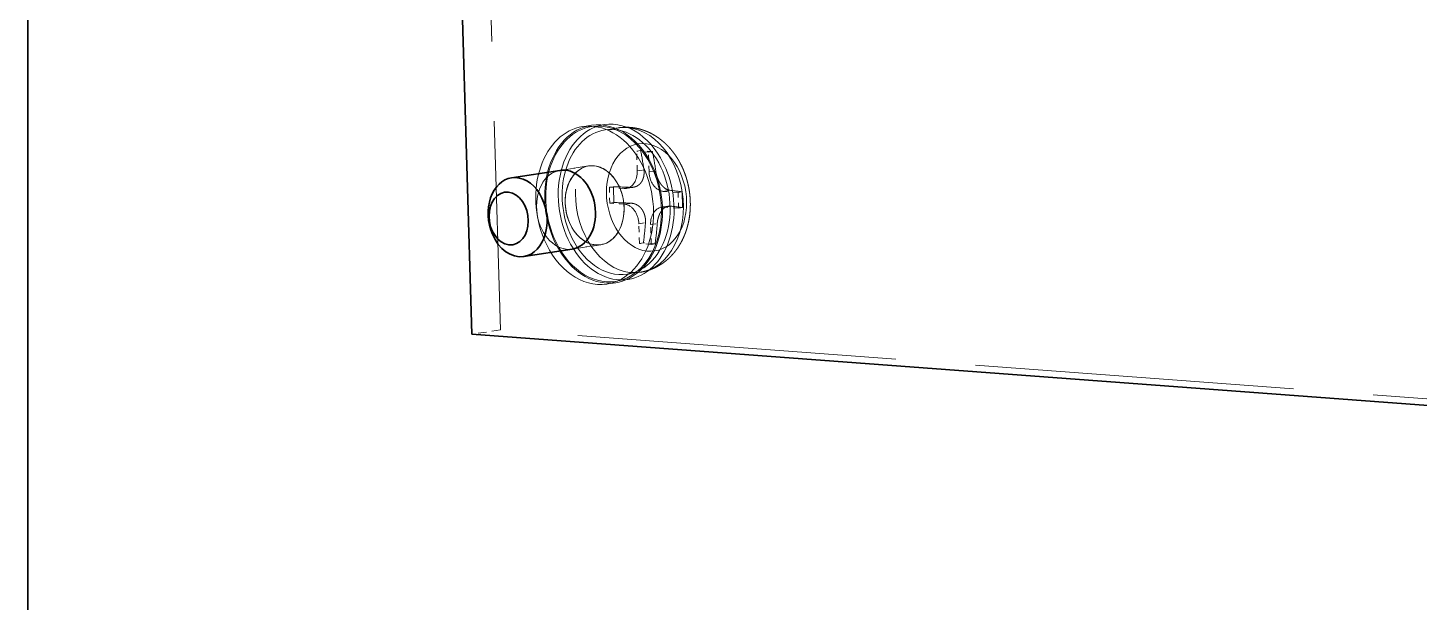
# Model space of a CAD drawing. Extents: x 23 to 417, y 3 to 294.
# Drawn here: x 319.02 to 345.19, y 105.24 to 116.06 of the extents above; entities that cross this region are included whole.
import ezdxf

# ---------------------------------------------------------------- set-up
doc = ezdxf.new("R2010")
doc.units = 0
doc.linetypes.add('DASHED', pattern=[15, 12, -3])
doc.layers.get('0').update_dxf_attribs({"lineweight": 13})

# ---------------------------------------------------------------- blocks, each defined once
blk = doc.blocks.new('BLOCK3535')
at = {"color": 7, "lineweight": 35}
for p, q in [((-52.68859386264842, 53.72908385514478), (-49.79248768413561, -44.09180151407091)), ((69.79528294604904, -52.99696835529151), (-49.79248768412033, -44.09180151424972))]:
    blk.add_line(p, q, dxfattribs=at)
at = {"color": 7, "linetype": 'DASHED', "lineweight": 13}
for p, q in [((-51.61028168496146, 53.89474278528961), (-48.71417550644865, -43.92614258392608)), ((70.873595123736, -52.83130942514668), (-48.71417550643338, -43.92614258410489))]:
    blk.add_line(p, q, dxfattribs=at)
at = {"color": 7, "linetype": 'DASHED', "lineweight": 13, "ltscale": 0.008523147600781423}
for p, q in [((-45.28899888024206, -36.21852037695096), (-45.62597143576924, -36.27028879262122)), ((-44.37746680339842, -42.1488752643464), (-44.7144393589256, -42.20064368001667))]:
    blk.add_line(p, q, dxfattribs=at)
at = {"color": 7, "linetype": 'DASHED', "lineweight": 13, "ltscale": 0.01193261119663645}
for p, q in [((-44.80963493758647, -36.19545111592247), (-45.28140460266587, -36.2679281403028)), ((-43.91329141589523, -42.02699047661423), (-44.38506108097462, -42.09946750099456))]:
    blk.add_line(p, q, dxfattribs=at)
at = {"color": 7, "linetype": 'DASHED', "lineweight": 13, "ltscale": 0.01259953045010067}
blk.add_line((-44.28111161835665, -36.31661367350907), (-44.77924871196086, -36.39314147287877), dxfattribs=at)
at = {"color": 7, "linetype": 'DASHED', "lineweight": 13, "ltscale": 0.003768777890188778}
blk.add_line((-43.58975998116422, -37.19631504845415), (-43.44075696298877, -37.17342401458654), dxfattribs=at)
at = {"color": 7, "linetype": 'DASHED', "lineweight": 13, "ltscale": 0.0111031555086723}
for p, q in [((-43.14686002887046, -37.22929582858143), (-43.58975998116422, -37.19631504845415)), ((-43.04395270273166, -40.70516485181086), (-43.48685265502542, -40.67218407168359))]:
    blk.add_line(p, q, dxfattribs=at)
at = {"color": 7, "linetype": 'DASHED', "lineweight": 13, "ltscale": 0.01862888591668135}
for p, q in [((-43.56770841127734, -37.94114412486047), (-43.58975998116422, -37.19631504845415)), ((-43.12480845898358, -37.97412490498775), (-43.14686002887046, -37.22929582858143))]:
    blk.add_line(p, q, dxfattribs=at)
at = {"color": 7, "linetype": 'DASHED', "lineweight": 13, "ltscale": 0.01110315550867023}
for p, q in [((-42.9978570106951, -37.20640479471383), (-43.44075696298877, -37.17342401458653)), ((-42.8949496845563, -40.68227381794327), (-43.33784963684997, -40.64929303781597))]:
    blk.add_line(p, q, dxfattribs=at)
at = {"color": 7, "linetype": 'DASHED', "lineweight": 13, "ltscale": 0.003768777890186671}
blk.add_line((-43.14686002887046, -37.22929582858144), (-42.9978570106951, -37.20640479471383), dxfattribs=at)
at = {"color": 7, "lineweight": 35, "ltscale": 0.04602479248868467}
for p, q in [((-46.47640059424498, -37.91853644461487), (-48.29604430675073, -38.19808464679235)), ((-46.02063455582315, -40.88371388831258), (-47.8402782683289, -41.16326209049006))]:
    blk.add_line(p, q, dxfattribs=at)
at = {"color": 7, "linetype": 'DASHED', "lineweight": 13, "ltscale": 0.0272740723224918}
blk.add_line((-45.39808841655834, -37.75287751447009), (-46.47640059424498, -37.91853644461487), dxfattribs=at)
at = {"color": 7, "linetype": 'DASHED', "lineweight": 13, "ltscale": 0.02727407232249974}
blk.add_line((-46.47616544862886, -37.91850032097446), (-45.39785327094191, -37.75284139082962), dxfattribs=at)
at = {"color": 7, "linetype": 'DASHED', "lineweight": 13, "ltscale": 0.006336406447305582}
blk.add_line((-43.56770841127734, -37.94114412486046), (-43.31719121112798, -37.90265767147677), dxfattribs=at)
at = {"color": 7, "linetype": 'DASHED', "lineweight": 13, "ltscale": 0.006336397671917652}
blk.add_line((-43.12479959955255, -37.97412560102892), (-42.87428274634836, -37.93563920094572), dxfattribs=at)
at = {"color": 7, "linetype": 'DASHED', "lineweight": 13, "ltscale": 0.003768712560327141}
blk.add_line((-44.61753086186887, -38.55662261543855), (-44.4685304265855, -38.53373197837545), dxfattribs=at)
at = {"color": 7, "linetype": 'DASHED', "lineweight": 13, "ltscale": 0.01387977715581668}
for p, q in [((-44.06387270267641, -38.59785106425511), (-44.61753086186887, -38.55662261543856)), ((-42.0338223134821, -38.74901984444254), (-42.58748047267457, -38.70779139562599)), ((-44.04623218181922, -39.19368949774436), (-44.59989034101169, -39.1524610489278))]:
    blk.add_line(p, q, dxfattribs=at)
at = {"color": 7, "linetype": 'DASHED', "lineweight": 13, "ltscale": 0.01490248777048304}
for p, q in [((-44.59989034101169, -39.1524610489278), (-44.61753086186887, -38.55662261543855)), ((-42.01618179262492, -39.34485827793179), (-42.0338223134821, -38.74901984444254))]:
    blk.add_line(p, q, dxfattribs=at)
at = {"color": 7, "linetype": 'DASHED', "lineweight": 13, "ltscale": 0.006336407186093404}
for p, q in [((-44.06387270267641, -38.59785106425511), (-43.81335547331821, -38.55936460638412)), ((-42.58748047267457, -38.70779139562598), (-42.33696324331638, -38.66930493775499))]:
    blk.add_line(p, q, dxfattribs=at)
at = {"color": 7, "linetype": 'DASHED', "lineweight": 13, "ltscale": 0.006601186896492466}
blk.add_line((-43.71723327209965, -38.55446125404281), (-43.97821887584224, -38.59455594380331), dxfattribs=at)
at = {"color": 7, "linetype": 'DASHED', "lineweight": 13, "ltscale": 0.003768712560329652}
blk.add_line((-42.0338223134821, -38.74901984444254), (-41.88482187819864, -38.72612920737943), dxfattribs=at)
at = {"color": 7, "linetype": 'DASHED', "lineweight": 13, "ltscale": 0.003768711805103987}
for p, q in [((-44.59989034101169, -39.1524610489278), (-44.45088993558694, -39.12957041645182)), ((-42.01618179262492, -39.34485827793179), (-41.86718138720018, -39.32196764545581))]:
    blk.add_line(p, q, dxfattribs=at)
at = {"color": 7, "linetype": 'DASHED', "lineweight": 13, "ltscale": 0.00633640644730523}
for p, q in [((-44.04623218181922, -39.19368949774436), (-43.79571498166987, -39.15520304436068)), ((-43.06600427261854, -39.96033577540456), (-42.8154870724692, -39.92184932202088))]:
    blk.add_line(p, q, dxfattribs=at)
at = {"color": 7, "linetype": 'DASHED', "lineweight": 13, "ltscale": 0.006596900087877939}
blk.add_line((-42.39467768934308, -39.26685529753898), (-42.6554938080986, -39.30692395646862), dxfattribs=at)
at = {"color": 7, "linetype": 'DASHED', "lineweight": 13, "ltscale": 0.01387977715581704}
blk.add_line((-42.01618179262492, -39.34485827793179), (-42.5698399518174, -39.30362982911524), dxfattribs=at)
at = {"color": 7, "linetype": 'DASHED', "lineweight": 13, "ltscale": 0.006336397581652722}
blk.add_line((-42.56983959899227, -39.30364174638047), (-42.31932274935681, -39.26515534684552), dxfattribs=at)
at = {"color": 7, "linetype": 'DASHED', "lineweight": 13, "ltscale": 0.006336397611741385}
blk.add_line((-43.5089130836249, -39.92735432350227), (-43.25839623279985, -39.88886792378457), dxfattribs=at)
at = {"color": 7, "linetype": 'DASHED', "lineweight": 13, "ltscale": 0.018628885916681}
for p, q in [((-43.48685265502542, -40.67218407168358), (-43.5089042249123, -39.92735499527728)), ((-43.04395270273166, -40.70516485181086), (-43.06600427261854, -39.96033577540456))]:
    blk.add_line(p, q, dxfattribs=at)
at = {"color": 7, "linetype": 'DASHED', "lineweight": 13, "ltscale": 0.02727407232250004}
blk.add_line((-46.0208697014386, -40.88375001193614), (-44.94255752375163, -40.71809108179131), dxfattribs=at)
at = {"color": 7, "linetype": 'DASHED', "lineweight": 13, "ltscale": 0.02727407232249145}
blk.add_line((-44.94232237813652, -40.7180549581678), (-46.02063455582315, -40.88371388831258), dxfattribs=at)
at = {"color": 7, "linetype": 'DASHED', "lineweight": 13, "ltscale": 0.003768777890186617}
for p, q in [((-43.48685265502542, -40.67218407168358), (-43.33784963685005, -40.64929303781599)), ((-43.04395270273166, -40.70516485181086), (-42.89494968455629, -40.68227381794326))]:
    blk.add_line(p, q, dxfattribs=at)
at = {"color": 7, "linetype": 'DASHED', "lineweight": 13, "ltscale": 0.01259953045010102}
blk.add_line((-43.44554054791661, -41.75277232028823), (-43.94367764152084, -41.82930011965793), dxfattribs=at)
at = {"color": 7, "linetype": 'DASHED', "lineweight": 13, "ltscale": 0.02727407232249969}
blk.add_line((-48.71417550643338, -43.92614258410489), (-49.79248768412033, -44.09180151424972), dxfattribs=at)
at = {"color": 7, "linetype": 'DASHED', "lineweight": 13}
for centre, radius, start, end in [((-52.63778602661905, -39.10644954642331), 9.397992184879152, 7.359238943131908, 11.86962038298724), ((-52.19488607419604, -39.13943032653018), 9.397992184748418, 7.359238943109451, 11.86962038302757), ((-45.65491867166347, -77.27746583450458), 38.76188341661481, 87.27687214964757, 88.24606979238895), ((-54.33621085091374, -39.12392057029239), 9.885318607862729, 359.9672532326104, 3.422798282752375), ((-43.78953044384227, -38.07901290907323), 0.4809219894489793, 267.1603453067626, 278.6462211342052), ((-42.27519080536518, -38.25483546741755), 0.4195591893536193, 229.5187684591922, 261.5226912622521), ((-43.73173094883477, -51.61047770244863), 13.01608181834343, 81.842497100872, 83.84854718142887), ((-51.75250230252614, -39.31631779929677), 9.885318607861915, 359.9672532326126, 3.422798282754882), ((-45.63727816376731, -77.87330403954275), 38.76188318316929, 87.27687215727875, 88.24606980681136), ((-43.82176589755368, -39.65232060354229), 0.4978798710219919, 55.28588651427666, 87.00015909090152), ((-42.35052319375613, -39.55217254523131), 0.2887102601887864, 83.79597544123098, 98.79706846046864), ((-43.71409044544673, -52.20631600258776), 13.01608168003869, 81.84249706870077, 83.84854716779124), ((-53.6166302579805, -39.19087348960016), 10.3817322164888, 351.9244100984836, 356.1449251634652), ((-53.17373030568758, -39.22385426972728), 10.38173221648964, 351.9244100984835, 356.1449251634646)]:
    blk.add_arc(centre, radius, start, end, dxfattribs=at)
for centre, major_axis, ratio, start_param, end_param in [((-43.86332702636719, -39.03469467163086), (-0.4175779521465302, 2.718111276626587), 0.7314903361233864, 1.903593078563412, 8.186778385742993), ((-44.83323287963867, -39.18369674682617), (-0.4555395841598511, 2.965212345123291), 0.7314903361233864, 5.045185732153207, 6.283289708754298), ((-44.83323287963867, -39.18369674682617), (-0.447949081659317, 2.915803909301758), 0.7314903361233865, 3.141697055164509, 6.283289708754301), ((-44.3614616394043, -39.11122131347656), (-0.447949081659317, 2.915803909301758), 0.7314903361233865, 5.04518573215321, 6.283289708754301), ((-45.17020416259766, -39.23546600341797), (-0.4555395841598511, 2.965212345123291), 0.7314903361233864, 0.0001044015747119771, 1.903593078563412), ((-44.83323287963867, -39.18369674682617), (-0.4555395841598511, 2.965212345123291), 0.7314903361233864, 0.0001044015747115698, 3.141697055164505), ((-44.83323287963867, -39.18369674682617), (-0.447949081659317, 2.915803909301758), 0.7314903361233865, 0.0001044015747155137, 1.90359307856341), ((-44.3614616394043, -39.11122131347656), (-0.447949081659317, 2.915803909301758), 0.7314903361233865, 0.0001044015747155137, 3.141697055164509), ((-44.3614616394043, -39.11122131347656), (-0.4175779521465302, 2.718111276626587), 0.7314903361233864, 0.0001044015747162129, 1.903593078563413), ((-45.17020416259766, -39.23546600341797), (-0.4555395841598511, 2.965212345123291), 0.7314903361233864, 3.141697055164505, 6.283289708754299), ((-43.21868515014648, -38.9356575012207), (-0.3100200295448303, 2.017991781234741), 0.7314903361233863, 1.903593078563416, 8.186778385743002), ((-44.3614616394043, -39.11122131347656), (-0.4175779521465302, 2.718111276626587), 0.7314903361233864, 3.141697055164509, 6.283289708754303), ((-45.17020416259766, -39.23546600341797), (0.2277697920799255, -1.482606172561646), 0.731490336123387, 6.283072887356827, 9.42466554094662), ((-46.24851608276367, -39.40112686157227), (0.2277697920799255, -1.482606172561646), 0.731490336123387, 3.141480233767034, 6.283072887356827), ((-45.17020416259766, -39.23546600341797), (0.2277697920799255, -1.482606172561646), 0.731490336123387, 3.141480233767034, 6.115982058948138), ((-45.17020416259766, -39.23546600341797), (-0.2277697920799255, 1.482606172561646), 0.7314903361233862, 0.0001044015747119771, 1.903593078563411), ((-45.17020416259766, -39.23546600341797), (-0.2277697920799255, 1.482606172561646), 0.7314903361233862, 3.141697055164505, 6.283289708754299), ((-44.83323287963867, -39.18369674682617), (-0.4555395841598511, 2.965212345123291), 0.7314903361233864, 3.141697055164505, 5.045185732153207), ((-44.08445358276367, -37.90266418457031), (-0.1062925681471825, 0.6918828487396239), 0.7314903361233863, 3.141480233658315, 4.545185749606415), ((-44.3614616394043, -39.11122131347656), (-0.447949081659317, 2.915803909301758), 0.7314903361233865, 3.141697055164509, 5.04518573215321), ((-42.60806274414062, -38.01260375976562), (-0.1062925681471825, 0.6918828487396239), 0.7314903361233863, 1.403593130923262, 2.974389492624779), ((-44.08445358276367, -37.90266418457031), (-0.1062925681471825, 0.6918828487396239), 0.7314903361233863, 2.974389492624779, 3.141480233658315), ((-44.02565002441406, -39.88887405395508), (-0.1062925681471825, 0.6918828487396239), 0.7314903361233863, 4.545185749606415, 6.115982233481055), ((-42.54925918579102, -39.99881744384766), (-0.1062925681471825, 0.6918828487396239), 0.7314903361233863, 6.283072887336925, 7.686778438102849), ((-42.54925918579102, -39.99881744384766), (-0.1062925681471825, 0.6918828487396239), 0.7314903361233863, 6.115982058948108, 6.283072887336925), ((-45.17020416259766, -39.23546600341797), (-0.2277697920799255, 1.482606172561646), 0.7314903361233862, 1.903593078563415, 3.141697055164505), ((-44.3614616394043, -39.11122131347656), (-0.4175779521465302, 2.718111276626587), 0.7314903361233864, 1.903593078563415, 3.141697055164509), ((-45.17020416259766, -39.23546600341797), (-0.4555395841598511, 2.965212345123291), 0.7314903361233864, 1.903593078563414, 3.141697055164505), ((-44.83323287963867, -39.18369674682617), (-0.447949081659317, 2.915803909301758), 0.7314903361233865, 1.903593078563415, 3.141697055164509), ((-45.17020416259766, -39.23546600341797), (0.2277697920799255, -1.482606172561646), 0.731490336123387, 6.115982058948138, 6.283072887356827)]:
    blk.add_ellipse(centre, major_axis=major_axis, ratio=ratio, start_param=start_param, end_param=end_param, dxfattribs=at)
at = {"color": 7, "lineweight": 35}
for centre, major_axis, ratio, start_param, end_param in [((-48.06816101074219, -39.68067169189453), (-0.2277697920799255, 1.482606172561646), 0.7314903361233862, 0.0001044015747119771, 1.903593078563415), ((-48.06816101074219, -39.68067169189453), (-0.2277697920799255, 1.482606172561646), 0.7314903361233862, 3.141697055164505, 6.283289708754299), ((-46.24851608276367, -39.40112686157227), (0.2277697920799255, -1.482606172561646), 0.731490336123387, 2.974389405358344, 3.141480233767034), ((-46.24851608276367, -39.40112686157227), (0.2277697920799255, -1.482606172561646), 0.731490336123387, 6.283072887356827, 9.25757471253793), ((-48.40513229370117, -39.73244094848633), (-0.1518465280532837, 0.988404095172882), 0.7314903361233863, 1.903593078563413, 8.186778385742999), ((-48.06816101074219, -39.68067169189453), (-0.2277697920799255, 1.482606172561646), 0.7314903361233862, 1.903593078563415, 3.141697055164505)]:
    blk.add_ellipse(centre, major_axis=major_axis, ratio=ratio, start_param=start_param, end_param=end_param, dxfattribs=at)
at = {"color": 7, "linetype": 'DASHED', "lineweight": 13}
for points, degree, knots in [([(-44.28111161835665, -36.31661367350906), (-44.27346646063337, -36.31543898423653), (-44.23607668974481, -36.30991785033912), (-44.16865216470948, -36.30197601381284), (-44.07864135273338, -36.29559769493989), (-43.98840075781665, -36.29340346646168), (-43.92084618486619, -36.29488656390274), (-43.85551960221898, -36.29819468779139), (-43.79240688075129, -36.30309937066139), (-43.70909537947581, -36.31314151579745), (-43.62621407532644, -36.32669161499453), (-43.54100218492911, -36.34430327757097), (-43.44179586542705, -36.36935624341999), (-43.32938045614117, -36.40431728713478), (-43.21318930339262, -36.44851420706489), (-43.10484889854327, -36.49690935007968), (-43.00156461659472, -36.54958877846162), (-42.90903042134727, -36.60308065599889), (-42.82669202677312, -36.65578266419085), (-42.75623383528055, -36.70460844316968), (-42.68745607263253, -36.75603297073018), (-42.62351651561955, -36.80746733129077), (-42.56418563691939, -36.85844509169966), (-42.50401748251971, -36.9133122176624), (-42.44054295580939, -36.97517811231752), (-42.37708595277374, -37.04172725242857), (-42.31838132621129, -37.10760293808713), (-42.26413941070455, -37.17240942201997), (-42.21179473700117, -37.23897398939199), (-42.16152919834704, -37.30700290312154), (-42.11334411146365, -37.37639928582578), (-42.06723725849706, -37.44707180476247), (-42.0230779841846, -37.51916031377867), (-41.98182704015082, -37.59094893775296), (-41.94334797565379, -37.66226810932985), (-41.90594559826607, -37.73604239759828), (-41.86901536961772, -37.81402241684842), (-41.8449334117647, -37.8688214259347), (-41.83326841011618, -37.8964052072288)], 3, [0, 0, 0, 0, 0.02320454324405668, 0.1133845319676888, 0.20358825570603, 0.2938193288731679, 0.3840921350491562, 0.4062184800940784, 0.4900498759524903, 0.5739353135623382, 0.6578902623995962, 0.7419201854511278, 0.834898807357245, 0.9647519890436639, 1.094858808998666, 1.207602514827024, 1.32056848953025, 1.442539745619246, 1.52808640489094, 1.613789299636496, 1.699648596814459, 1.785663376179931, 1.859916055004979, 1.934284563590342, 2.029915381793261, 2.125762427985272, 2.210086224972719, 2.29458546785856, 2.379254422370103, 2.464089373358069, 2.548301704002399, 2.632672827459031, 2.717202922762093, 2.801884201223457, 2.881029604589979, 2.960288512184212, 3.050000015994836, 3.139840794533412, 3.139840794533412, 3.139840794533412, 3.139840794533412]), ([(-43.71723327209965, -38.55446125404281), (-43.65960844809023, -38.54560447176872), (-43.62375140697294, -38.53078178605787), (-43.59532681426236, -38.51943120912245), (-43.51455678072632, -38.4753886249713), (-43.4636507018121, -38.42683531929729), (-43.43545998498971, -38.39550546240608), (-43.39584737294965, -38.34097290515798), (-43.36221554917753, -38.27082247803111), (-43.35171965599538, -38.2453122964402), (-43.3368327308722, -38.20285396484234), (-43.32429925832043, -38.14830417617695), (-43.32047091381856, -38.12840662647051), (-43.3137007057773, -38.08494891406703), (-43.31003015662218, -38.02857765748695), (-43.30956778240442, -37.9931794270389), (-43.31054018055212, -37.95404733224707), (-43.31720042154405, -37.90265705373326)], 5, [0, 0, 0, 0, 0, 0, 1.415292113911838, 1.415292113911838, 1.415292113911838, 4.15649531720838, 4.15649531720838, 4.15649531720838, 5.50904571936449, 5.50904571936449, 5.50904571936449, 6.188108778405294, 6.188108778405294, 6.188108778405294, 6.865213627737002, 6.865213627737002, 6.865213627737002, 6.865213627737002, 6.865213627737002, 6.865213627737002]), ([(-41.83326841011618, -37.8964052072288), (-41.8223032591272, -37.92233405789347), (-41.80104172425369, -37.97450855792596), (-41.77117708106165, -38.0536212288153), (-41.74333184750165, -38.13356754820245), (-41.7175375393563, -38.21421967595749), (-41.69380004645573, -38.29551006484743), (-41.67212535022353, -38.37737049964979), (-41.65250594983067, -38.45979915213567), (-41.63495691351773, -38.54271060649129), (-41.61948709446009, -38.62603932081301), (-41.60610521383479, -38.70971946495171), (-41.59481791376849, -38.79370430734546), (-41.58563237956628, -38.87795302553432), (-41.57856044492287, -38.96240011893328), (-41.5736137322541, -39.04698040497028), (-41.57080362361818, -39.1316019748903), (-41.57013851831285, -39.21627172822572), (-41.5716336656007, -39.30092245829819), (-41.57530420766169, -39.38548774871454), (-41.58115728464759, -39.46982689404602), (-41.5908566138731, -39.57117155670772), (-41.60475520214786, -39.67753508322331), (-41.62356343693907, -39.78860936498899), (-41.64255071085377, -39.882107732187), (-41.6631369202437, -39.96968800318018), (-41.68480224636042, -40.05140948657069), (-41.7087575182201, -40.13232404680533), (-41.73509259710839, -40.21261449509468), (-41.76383761217998, -40.29219202419998), (-41.79502110890532, -40.37096207245806), (-41.82854848300308, -40.44857735904321), (-41.86300709437467, -40.52194726809767), (-41.89807636147121, -40.59114899917587), (-41.93697631610493, -40.66277120332138), (-41.98190275558026, -40.73930547459151), (-42.03189225469963, -40.8174390635886), (-42.08281943425513, -40.89087864027954), (-42.13432651102011, -40.95975168449363), (-42.18821114942303, -41.0265837170421), (-42.24280282222362, -41.08938344044926), (-42.29548775168615, -41.14575611896289), (-42.34572280404109, -41.19611591636075), (-42.39491971497921, -41.2425028630085), (-42.44547129584643, -41.28729086826311), (-42.50770262513246, -41.3390390735876), (-42.58265592891385, -41.39631638599518), (-42.66092540933668, -41.4499768412356), (-42.73045373953973, -41.49337736193876), (-42.79134800840947, -41.52857801223199), (-42.85448807034631, -41.56217827161667), (-42.91987400302808, -41.59398542116672), (-42.98633310975141, -41.62336321252724), (-43.05227663063958, -41.64966099936786), (-43.12285171139489, -41.67492555418735), (-43.19815842747735, -41.69862144456674), (-43.27983777843193, -41.7204759566804), (-43.36231837576806, -41.73873648656732), (-43.41775458579512, -41.74850296335076), (-43.44554054791664, -41.75277232028823)], 3, [0, 0, 0, 0, 0.08445139363635167, 0.1690053070715283, 0.2536558486247887, 0.33839417012899, 0.42300712710716, 0.5076845418998903, 0.5924111488705925, 0.6771744752921933, 0.7619029001739386, 0.8466422430351986, 0.9313781955647138, 1.016096264241414, 1.100859682558421, 1.18557958963835, 1.270243878859475, 1.354837270763468, 1.439569393368189, 1.524207777096049, 1.60874413304193, 1.693165623815269, 1.829601193328375, 1.930435629204212, 2.031078581370362, 2.115767409758929, 2.200303125155219, 2.284677701705898, 2.368890700808791, 2.453764040735662, 2.538469525525744, 2.623004955623427, 2.70736486709073, 2.781604920777965, 2.85571563752771, 2.951845774413202, 3.047777277280477, 3.133915551135707, 3.219899596208925, 3.305729204278493, 3.391405298342665, 3.469473672722931, 3.537161006089077, 3.60476701986964, 3.672293237874901, 3.739742338046475, 3.847538690880424, 3.95516290806614, 4.024301038486633, 4.093382449772071, 4.166130579911959, 4.238825366350619, 4.311469791741659, 4.384070184912661, 4.451757462859216, 4.53631052842184, 4.620833391608827, 4.705336994287193, 4.789659661387372, 4.789659661387372, 4.789659661387372, 4.789659661387372]), ([(-42.54793083784216, -38.57438491693543), (-42.58592739922241, -38.54411090948717), (-42.61606781672965, -38.51371241604486), (-42.64209050221005, -38.48476002645624), (-42.69321086153558, -38.42039105581811), (-42.74018016024047, -38.34423593817744), (-42.76046468817587, -38.30626701423225), (-42.79027486331688, -38.24747350311562), (-42.82227650645208, -38.1582338510214), (-42.82838815152003, -38.14006573311224), (-42.84160922653182, -38.0977814444756), (-42.85495697750626, -38.04535966191008), (-42.86154950796261, -38.01584221719304), (-42.8685034992312, -37.98023174286759), (-42.87428274634834, -37.93563920094572)], 5, [0, 0, 0, 0, 0, 0, 2.263422310632038, 2.263422310632038, 2.263422310632038, 4.569387663765166, 4.569387663765166, 4.569387663765166, 5.139515513193071, 5.139515513193071, 5.139515513193071, 5.727055267894618, 5.727055267894618, 5.727055267894618, 5.727055267894618, 5.727055267894618, 5.727055267894618]), ([(-43.5381660330432, -39.24296586785554), (-43.49500431606907, -39.27242089771333), (-43.46226771874316, -39.30242154180632), (-43.43464031604974, -39.33116552447643), (-43.38224105818334, -39.39530405888279), (-43.33816430043088, -39.47187898673275), (-43.32027779135001, -39.51038309018589), (-43.29483279483902, -39.56982036150882), (-43.27380846793942, -39.6607096667526), (-43.27004997948234, -39.67930803651539), (-43.26267577619865, -39.72248857055805), (-43.25758287263819, -39.77616480166058), (-43.25593089717593, -39.80648421771348), (-43.25531099069233, -39.84310717733761), (-43.25839623279985, -39.88886792378457)], 5, [0, 0, 0, 0, 0, 0, 2.263889977314461, 2.263889977314461, 2.263889977314461, 4.56750458945383, 4.56750458945383, 4.56750458945383, 5.137018035549277, 5.137018035549277, 5.137018035549277, 5.724164572570487, 5.724164572570487, 5.724164572570487, 5.724164572570487, 5.724164572570487, 5.724164572570487]), ([(-42.39467768934307, -39.26685529753897), (-42.4410508775818, -39.27398352933124), (-42.47114013598611, -39.28799325044034), (-42.49494244151185, -39.29847763829213), (-42.56513121980202, -39.34084557009676), (-42.61280171864919, -39.38882425970734), (-42.64003450866768, -39.42001578406551), (-42.68000418155633, -39.47455523058499), (-42.71794830725464, -39.54523709929466), (-42.73040955246297, -39.57101111850071), (-42.74914040581189, -39.61398871149024), (-42.76808769002654, -39.66936363964741), (-42.77442743719566, -39.68959202899649), (-42.78707873053827, -39.73395863182219), (-42.79951625949762, -39.79161017544103), (-42.80596944353658, -39.82832908005245), (-42.81189127274769, -39.86864280101025), (-42.81547856712073, -39.92185007245904)], 5, [0, 0, 0, 0, 0, 0, 1.410028838649238, 1.410028838649238, 1.410028838649238, 4.149318462094999, 4.149318462094999, 4.149318462094999, 5.502285853163039, 5.502285853163039, 5.502285853163039, 6.181874154278638, 6.181874154278638, 6.181874154278638, 6.864565370033157, 6.864565370033157, 6.864565370033157, 6.864565370033157, 6.864565370033157, 6.864565370033157])]:
    blk.add_open_spline(points, degree=degree, knots=knots, dxfattribs=at)

msp = doc.modelspace()

# ---------------------------------------------------------------- linework, layer by layer
at = {"color": 7, "lineweight": 35}
msp.add_line((319.0170686906724, 175.9393284874961), (319.0170686906724, 77.93242388544536), dxfattribs=at)

# ---------------------------------------------------------------- block references
at = {"lineweight": 0, "xscale": 0.5, "yscale": 0.5, "zscale": 0.5}
msp.add_blockref('BLOCK3535', (352.2651613420396, 132.3302548485801), dxfattribs=at)

doc.saveas('drawing.dxf')
